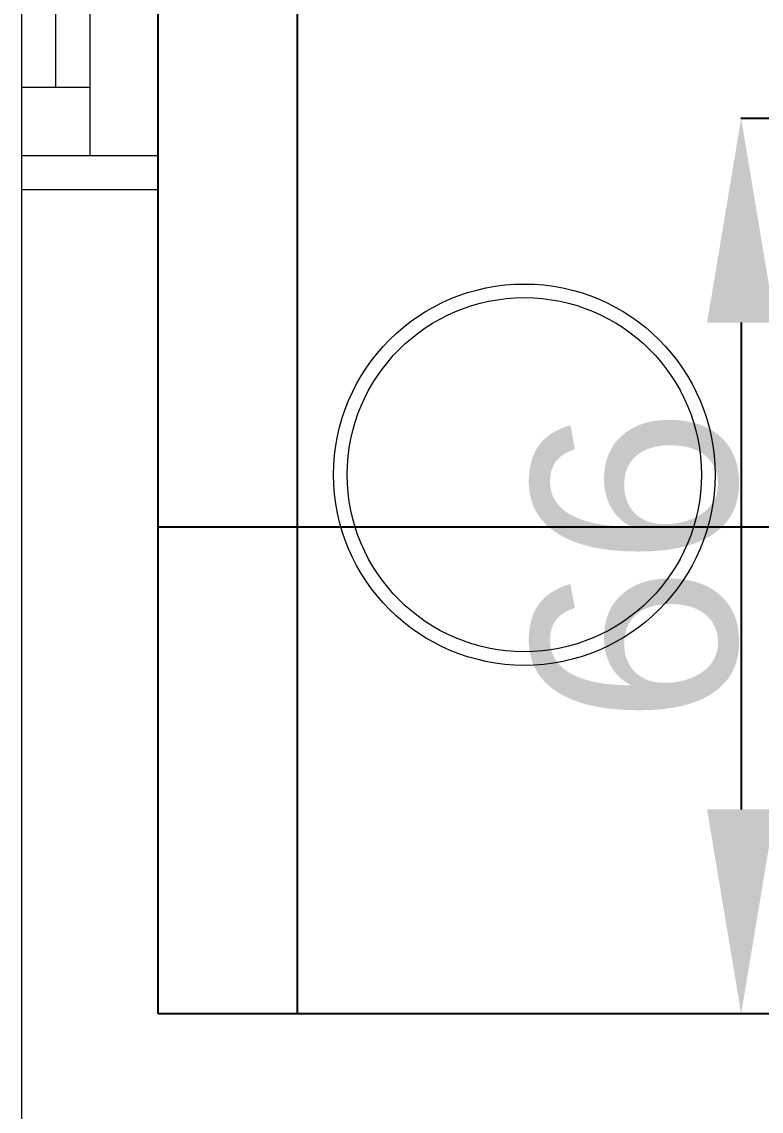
# Model space of a CAD drawing. Header units: inches. Extents: x -12418 to 57169, y -29325 to 19878.
# Drawn here: x 19598 to 20140, y -10029 to -9229 of the extents above; entities that cross this region are included whole.
import ezdxf

# ---------------------------------------------------------------- set-up
doc = ezdxf.new("R2010")
doc.units = ezdxf.units.IN
doc.header["$LTSCALE"] = 25
doc.header["$MEASUREMENT"] = 0
doc.header["$PDMODE"] = 3
doc.layers.get('0').update_dxf_attribs({"color": 8})
doc.layers.get('Defpoints').update_dxf_attribs({"color": 8})
for name, color, linetype, lineweight in [('00-Ground Floor$0$Aluminum', 251, 'Continuous', 5), ('00-Ground Floor$0$LOADING', 253, 'Continuous', 5), ('00-Ground Floor$0$Walls', 251, 'Continuous', 5), ('E-DIM', 6, 'Continuous', 18)]:
    doc.layers.add(name, color=color, linetype=linetype, lineweight=lineweight)
doc.layers.add('00-Ground Floor$0$False Ceiling', color=251, linetype='Continuous')
doc.styles.get("Standard").update_dxf_attribs({"font": 'arial.ttf'})
doc.dimstyles.get("Standard").update_dxf_attribs({"dimtxt": 150, "dimasz": 150, "dimexe": 0.18, "dimexo": 0.0625, "dimgap": 1, "dimtad": 1, "dimdec": 0, "dimlfac": 0.1, "dimzin": 0, "dimdsep": 46, "dimtxsty": 'Standard', "dimcen": 0.09, "dimclrd": 256, "dimclrt": 7, "dimadec": 0, "dimazin": 0, "dimtfac": 1, "dimtdec": 0, "dimtofl": 0, "dimtmove": 0, "dimatfit": 3, "dimfxl": 1, "dimtolj": 1, "dimtzin": 0, "dimarcsym": 0})

# ---------------------------------------------------------------- blocks, each defined once
blk = doc.blocks.new('00-Ground Floor$0$WM00001-P')
at = {"layer": '00-Ground Floor$0$LOADING'}
for radius in [0.14, 0.13]:
    blk.add_circle((0, 0), radius, dxfattribs=at)
blk = doc.blocks.new('00-Ground Floor$0$A$C37be4daf')
at = {"layer": '00-Ground Floor$0$Aluminum'}
for p, q in [((241.01, 498.24), (241.01, 598.24)), ((291.01, 548.24), (291.01, 598.24)), ((291.01, 573.24), (1341.01, 573.24)), ((1391.01, 548.24), (241.01, 548.24)), ((1416.01, 498.24), (216.01, 498.24))]:
    blk.add_line(p, q, dxfattribs=at)
at = {"layer": '00-Ground Floor$0$Walls'}
blk.add_line((216.01, 498.24), (216.01, 598.24), dxfattribs=at)
blk = doc.blocks.new('00-Ground Floor$0$A$Ce9e1c4c3')
at = {"layer": '00-Ground Floor$0$False Ceiling', "color": 254}
for p, q in [((-80302.28, -9957.43, 0), (-80302.28, -6447.43, 0)), ((-76150.49, -9957.43, 0), (-80302.28, -9957.43, 0))]:
    blk.add_line(p, q, dxfattribs=at)
at = {"layer": '00-Ground Floor$0$False Ceiling', "color": 254, "linetype": 'Continuous'}
for p, q in [((-80200, -9957.43), (-80200, -6447.43)), ((-80302.28, -9600), (-76150.49, -9600))]:
    blk.add_line(p, q, dxfattribs=at)
blk = doc.blocks.new('00-Ground Floor')
at = {"layer": '00-Ground Floor$0$Walls'}
for p, q in [((19597.72, -10157.43, 0), (19597.72, -7537.43, 0)), ((19697.72, -9957.43, 0), (19697.72, -7547.43, 0)), ((23849.51, -9957.43, 0), (19697.72, -9957.43, 0))]:
    blk.add_line(p, q, dxfattribs=at)
at = {"rotation": 90}
blk.add_blockref('00-Ground Floor$0$A$C37be4daf', (20195.95, -9568.44, 0), dxfattribs=at)
at = {"layer": '00-Ground Floor$0$False Ceiling', "color": 254}
blk.add_blockref('00-Ground Floor$0$A$Ce9e1c4c3', (100000, 0), dxfattribs=at)
at = {"layer": '00-Ground Floor$0$LOADING', "extrusion": (2.24019e-05, 2.25781e-18, -1), "xscale": -1000, "yscale": 1000, "zscale": 1000}
blk.add_blockref('00-Ground Floor$0$WM00001-P', (-19966.59, -9561.64, 0.47), dxfattribs=at)
blk = doc.blocks.new('*D362')
at = {"layer": 'Defpoints', "color": 0, "transparency": 16777216}
for p in [(19697.72, -8841.4), (19697.72, -9300, 0), (20700, -9300)]:
    blk.add_point(p, dxfattribs=at)
at = {"layer": 'E-DIM', "color": 0, "lineweight": -2, "transparency": 16777216}
for p, q in [((19697.72, -9299.94), (19697.72, -8841.22)), ((20700, -9299.94), (20700, -8841.22))]:
    blk.add_line(p, q, dxfattribs=at)
at = {"layer": 'E-DIM', "lineweight": -2, "transparency": 16777216}
blk.add_line((20550, -8841.4), (19847.72, -8841.4), dxfattribs=at)
at = {"layer": 'E-DIM', "transparency": 16777216}
for points in [[(19847.72, -8816.4), (19847.72, -8866.4), (19697.72, -8841.4)], [(20550, -8816.4), (20550, -8866.4), (20700, -8841.4)]]:
    blk.add_solid(points, dxfattribs=at)
at = {"layer": 'E-DIM', "color": 7, "transparency": 16777216, "insert": (20198.86, -8763.81), "char_height": 150, "attachment_point": 5}
blk.add_mtext('\\A1;100', dxfattribs=at)
blk = doc.blocks.new('*D363')
at = {"layer": 'Defpoints', "color": 0, "transparency": 16777216}
for p in [(20700, -9300), (20125.72, -9957.43), (20700, -9957.43, 0)]:
    blk.add_point(p, dxfattribs=at)
at = {"layer": 'E-DIM', "color": 0, "lineweight": -2, "transparency": 16777216}
for p, q in [((20699.94, -9300), (20125.54, -9300)), ((20699.94, -9957.43), (20125.54, -9957.43))]:
    blk.add_line(p, q, dxfattribs=at)
at = {"layer": 'E-DIM', "lineweight": -2, "transparency": 16777216}
blk.add_line((20125.72, -9450), (20125.72, -9807.43), dxfattribs=at)
at = {"layer": 'E-DIM', "transparency": 16777216}
for points in [[(20100.72, -9450), (20150.72, -9450), (20125.72, -9300)], [(20100.72, -9807.43), (20150.72, -9807.43), (20125.72, -9957.43)]]:
    blk.add_solid(points, dxfattribs=at)
at = {"layer": 'E-DIM', "color": 7, "transparency": 16777216, "insert": (20048.14, -9628.71), "char_height": 150, "attachment_point": 5, "rotation": 90}
blk.add_mtext('\\A1;66', dxfattribs=at)

msp = doc.modelspace()

# ---------------------------------------------------------------- block references
msp.add_blockref('00-Ground Floor', (0, 0))

# ---------------------------------------------------------------- dimensions: what is measured, and where the dimension line sits
at = {"layer": 'E-DIM'}
dim = msp.add_linear_dim(base=(19697.72, -8841.4), p1=(20700, -9300), p2=(19697.72, -9300, 0), dimstyle='Standard', dxfattribs=at)
dim.commit()
dim.dimension.update_dxf_attribs({"geometry": '*D362', "text_midpoint": (20198.86, -8763.81)})
dim = msp.add_linear_dim(base=(20125.72, -9957.43), p1=(20700, -9300), p2=(20700, -9957.43, 0), angle=90, dimstyle='Standard', dxfattribs=at)
dim.commit()
dim.dimension.update_dxf_attribs({"geometry": '*D363', "text_midpoint": (20048.14, -9628.71)})

doc.saveas('drawing.dxf')
